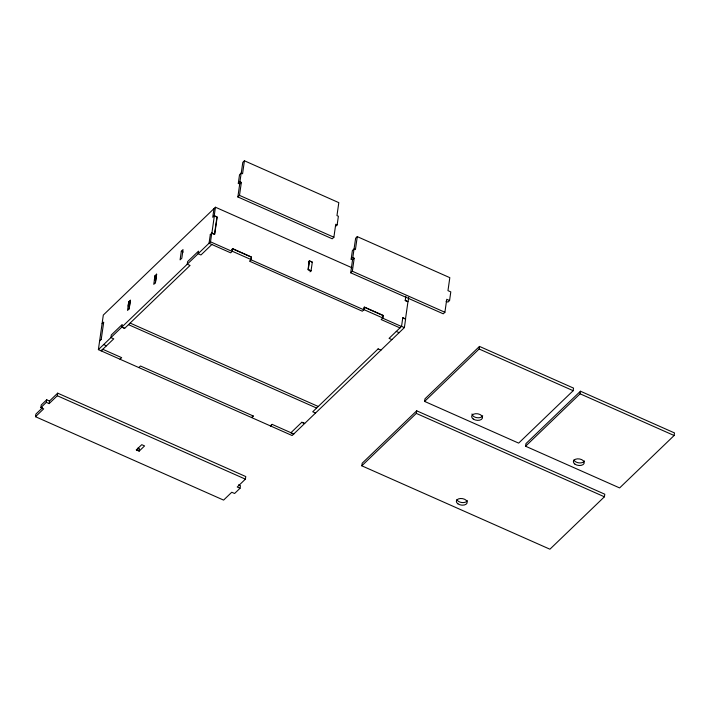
<?xml version="1.0" encoding="UTF-8"?>
<svg xmlns="http://www.w3.org/2000/svg" width="710" height="710" viewBox="0 0 710 710"><rect width="100%" height="100%" fill="white"/><g stroke="black" fill="none" stroke-linecap="round" stroke-linejoin="round"><path stroke-width="1.06" d="M238.533 484.832L240.415 485.667L240.042 488.258L234.593 493.494L231.771 492.243L223.597 500.106L35.5 416.708L35.873 414.116L42.556 407.691M35.5 416.708L43.674 408.845L40.869 407.602L41.233 405.011L46.682 399.774L49.496 401.017L57.67 393.154L245.767 476.552L245.403 479.143L237.229 487.007L240.042 488.258M40.869 407.602L46.319 402.357L46.682 399.774M46.319 402.357L49.123 403.608L49.496 401.017M49.123 403.608L57.306 395.745L57.67 393.154M253.204 415.98L251.571 417.551L98.388 349.639L103.314 315.045L215.441 207.222L351.876 267.723M101.202 339.469L103.722 322.118L102.08 323.689M128.776 301.777L127.507 310.439L129.176 308.859L130.4 300.206L128.75 301.786L128.12 306.116M129.087 308.921L130.321 300.268M155.037 275.684L153.759 284.364L155.437 282.766L156.67 274.113L154.993 275.711L154.372 280.042M155.339 282.846L156.573 274.193M138.077 447.948L137.713 450.539L136.329 449.892M139.124 451.161L144.574 445.924L141.751 444.673L136.302 449.918L139.124 451.161L139.488 448.578M181.325 251.233L180.091 259.878L181.804 258.236L183.038 249.583L181.325 251.233L183.207 252.068M210.329 234.54L209.042 243.237L230.67 252.831L232.312 251.26L232.676 248.66L251.491 257.002L251.118 259.594L249.485 261.173L362.34 311.211L363.981 309.64L364.345 307.039L383.16 315.382L382.788 317.973L381.155 319.553L400.058 327.931M214.021 208.589L212.734 217.287L214.367 215.725L217.189 216.976L214.722 234.273L211.908 233.022L210.275 234.593M98.388 349.639L210.515 241.826L211.749 233.173L214.473 234.38L216.94 217.082L214.207 215.875L215.441 207.222M211.908 233.022L214.367 215.725M238.303 183.357L239.936 181.787L241.347 182.408L239.714 183.979L238.303 183.357L239.536 174.704L241.169 173.133L242.571 173.764L244.426 160.788L338.812 202.643L336.966 215.609L338.386 216.239L337.152 224.892L335.519 226.463M239.936 181.787L241.169 173.133M337.152 224.892L335.732 224.262L333.886 237.238L332.262 238.808L237.868 196.954L239.714 183.979M241.249 173.169L242.793 162.359L244.426 160.788M237.868 196.954L239.501 195.383L241.347 182.408M312.258 262.221L309.267 260.898L307.998 269.711L310.998 271.042L312.329 262.105L309.507 260.854L308.282 269.498L311.104 270.75L309.986 271.823M351.157 259.203L352.79 257.632L354.192 258.254L352.559 259.825L351.157 259.203L352.391 250.55L354.024 248.979L355.426 249.6L357.272 236.634L449.82 277.663L447.974 290.639L450.797 291.89L449.572 300.543L447.939 302.114L446.058 301.28M449.572 300.543L446.75 299.292L444.904 312.267L443.271 313.829L350.713 272.8L352.559 259.825M352.79 257.632L355.639 238.196L357.272 236.634M350.713 272.8L352.346 271.229L354.192 258.254M361.816 465.813L362.18 463.222L416.69 410.806L604.787 494.204L604.414 496.796L549.913 549.212L361.816 465.813L416.317 413.397L416.69 410.806M405.836 296.239L405.224 300.57L407.948 301.777L405.49 319.074L402.756 317.867M138.832 367.567L140.465 365.996L253.328 416.033L251.695 417.613L292.13 435.541L404.38 327.603L405.614 318.959L402.792 317.707L401.523 326.511L382.628 318.133L382.992 315.542L364.186 307.199L363.813 309.791L250.958 259.753L251.322 257.162L232.516 248.82L232.143 251.411L210.515 241.826M408.685 297.33L408.072 301.661L405.25 300.41M424.607 401.416L424.979 398.825L479.481 346.409L573.529 388.104L573.165 390.704L518.655 443.12L424.607 401.416L479.117 349L479.481 346.409M525.577 446.226L525.941 443.635L580.452 391.219L674.5 432.923L674.127 435.514L619.626 487.93L525.577 446.226L580.079 393.81L580.452 391.219M99.622 340.986L101.255 339.416M120.026 359.233L121.659 357.654L102.772 349.284L101.139 350.855L113.76 338.83L110.929 337.587L111.31 334.978L122.218 324.488L121.827 327.097L124.649 328.348L190.058 265.451L187.236 264.209L187.609 261.608L198.507 251.127L198.143 253.718L200.965 254.97L211.917 244.435M231.593 249.707L232.676 248.66M308.397 261.919L309.507 260.854M270.43 425.92L272.072 424.349L293.771 433.97M270.501 425.947L272.134 424.376M304.67 423.488L301.848 422.237L290.851 432.807L293.674 434.058M378.155 348.858L312.711 411.791L315.568 413.007M239.501 195.383L333.886 237.238M352.346 271.229L444.904 312.267M479.117 349L573.165 390.704M580.079 393.81L674.127 435.514M232.312 251.26L251.118 259.594M363.981 309.64L382.788 317.973M404.38 327.603L401.558 326.351L389.062 338.368L391.885 339.62M396.286 331.428L399.109 332.679M378.119 348.894L380.977 350.11M416.317 413.397L604.414 496.796M130.134 323.077L318.231 406.475M128.501 324.647L316.607 408.046M121.854 327.079L124.667 328.331M301.803 422.272L304.625 423.524M103.66 344.572L106.482 345.823M57.306 395.745L245.403 479.143M584.419 460.914A5.467 3.293 8.1 0 1 579.156 462.884A5.467 3.293 8.1 0 1 573.92 459.956M482.702 415.767A5.467 3.293 8.1 0 1 476.729 417.649A5.467 3.293 8.1 0 1 472.017 413.939M467.384 500.577A5.467 3.293 8.1 0 1 462.121 502.556A5.467 3.293 8.1 0 1 456.885 499.618M574.949 464.162A5.467 3.293 8.1 0 0 584.046 463.506A5.467 3.293 8.1 0 0 577.399 458.846A5.467 3.293 8.1 0 0 574.949 464.162M473.233 419.015A5.467 3.293 8.1 0 0 482.33 418.359A5.467 3.293 8.1 0 0 475.682 413.699A5.467 3.293 8.1 0 0 473.233 419.015M457.915 503.825A5.467 3.293 8.1 0 0 467.011 503.177A5.467 3.293 8.1 0 0 460.364 498.509A5.467 3.293 8.1 0 0 457.915 503.825"/></g></svg>
